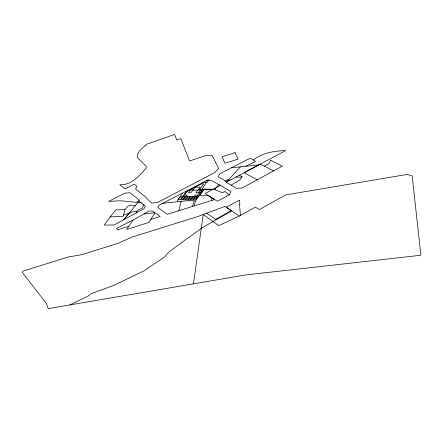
<?xml version="1.0" encoding="UTF-8"?>
<svg xmlns="http://www.w3.org/2000/svg" width="443" height="443" viewBox="0 0 443 443"><rect width="100%" height="100%" fill="white"/><g stroke="black" fill="none" stroke-linecap="round" stroke-linejoin="round"><path stroke-width="0.66" d="M193.447 283.852L203.226 214.512L224.972 206.388L231.667 210.89L201.604 228.123L168.639 252.139L164.674 256.901L144.008 270.839L113.923 285.353L91.563 293.493L88.102 296.013L69.988 304.911M135.353 205.829L130.397 205.048L129.661 205.785L128.16 206.001L124.915 209.677L123.292 216.228L110.169 216.915L104.205 225.072L114.001 224.972L143.809 208.874L145.326 206.045L139.002 201.26L123.735 219.722L130.192 212.147L136.953 211.461L137.552 210.392L142.148 208.293L143.72 204.832M182.427 193.453L182.582 193.026L159.258 205.031L157.708 207.302L167.116 214.296L178.762 210.779L181.137 201.344M178.762 210.779L194.156 205.895L195.745 200.391L204.184 189.211L213.077 189.277L202.097 189.2L206.156 182.394L207.019 182.289L209.046 179.841L207.845 179.969L182.815 192.904L178.008 199.594L177.338 201.72L162.481 203.37M192.406 206.449L194.388 200.851L187.45 200.723L177.338 201.72M136.067 213.055L136.953 211.461M239.425 175.24L242.028 176.663L241.706 177.167L235.909 177.111L226.235 182.294C224.269 179.349 220.775 178.806 218.128 176.718L219.739 173.828L248.135 159.187L250.777 158.356L255.622 161.485L245.566 166.313M242.028 176.663L240.134 179.681L235.637 182.798L235.122 182.61L231.207 185.18M133.055 220.121L126.609 229.457L148.854 222.508L154.967 212.756L152.359 211.034L148.87 211.139L133.055 220.121L116.52 228.361L117.434 229.939L128.813 226.262M253.285 160.106C262.311 152.663 274.389 151.002 285.702 150.559L258.734 164.923L240.377 166.867L226.235 182.294L236.739 188.38L242.144 187.965L282.352 166.136L270.579 160.222L269.206 163.406L264.327 166.153M193.082 199.821L195.496 196.648M198.359 192.877L200.718 189.77M193.785 197.03L195.274 195.075L198.209 195.092M190.545 199.799L192.965 196.626M188.015 199.771L190.446 196.603M185.495 199.743L187.932 196.587M185.778 196.908L187.239 195.02L184.294 194.998M192.112 188.729L191.083 190.058L189.56 190.053M182.981 199.721L185.429 196.565M180.478 199.693L182.937 196.542M187.195 191.276L182.843 196.858L196.709 197.074M110.169 216.915L115.817 209.893L124.915 209.677M218.925 184.609L214.556 189.482L222.303 192.744L224.839 191.514L229.241 194.892L229.618 194.693L230.93 191.559L220.448 185.373L210.851 180.251L205.845 180.999M214.556 189.482L215.171 188.812L214.113 188.729M231.24 210.608L215.525 219.412L206.731 213.21M239.275 216.012L255.367 207.108L259.432 209.522L285.691 194.931L407.255 174.415L412.195 175.949L420.85 255.262L245.682 274.942L48.315 308.605L46.227 303.261L22.15 272.174L23.208 271.055L68.15 257.023L81.833 254.636L117.522 243.517L132.136 237.044L197.866 216.522L203.226 214.512L218.798 225.609L239.275 216.012L226.223 207.23L239.536 200.136L239.873 204.594L239.519 204.683L240.433 215.37M229.241 194.892L217.369 201.277L205.137 193.48L220.448 185.373M235.909 177.111L258.734 164.923M224.989 181.06L228.599 179.349M123.553 215.16L129.323 213.172M150.786 219.429L160.122 216.494L154.967 212.756L144.091 213.936M194.156 205.895L214.711 199.56L207.922 195.247L199.444 195.496L204.184 189.211L202.097 189.2M202.086 182.937L206.156 182.394M231.562 167.709L240.377 166.867M227.752 180.251L230.238 180.146M193.214 189.742L190.728 189.737L188.336 192.821L190.828 192.832L195.247 187.107L200.23 187.118L195.839 192.86L200.889 192.888L203.237 189.776L198.209 189.759M192.882 190.174L197.883 190.191M137.994 202.595L141.162 202.9M273.624 170.898L260.29 164.093L244.132 172.726L257.156 179.858M210.957 197.179L212.042 200.386M146.074 145.348L144.894 145.825L139.639 150.681A27.931 11.723 -17.8 0 0 137.734 157.902L146.4 166.59L145.974 168.362C138.908 176.176 131.427 185.274 119.82 184.709L125.015 189.011L134.201 184.188L136.97 186.226L135.53 188.984L144.656 196.105L151.506 203.127L157.736 202.412L214.971 172.377L218.615 168.44L212.23 155.604L206.776 155.271L189.576 160.959L180.788 138.653L176.718 140.06L174.675 134.395L146.788 144.152L146.074 145.348M198.032 196.664L195.629 199.848L177.981 199.671L180.445 196.526L198.032 196.664M201.969 190.13L195.817 198.254L181.309 198.126L186.293 191.741L201.305 183.972L203.708 183.972L199.023 190.119L201.969 190.13M139.379 200.086L136.588 202.357L120.601 200.773L108.729 201.377L124.876 193.192L129.832 192.716L139.379 200.086M235.028 152.641L222.081 156.744L224.917 163.262L238.046 159.126L235.028 152.641"/></g></svg>
